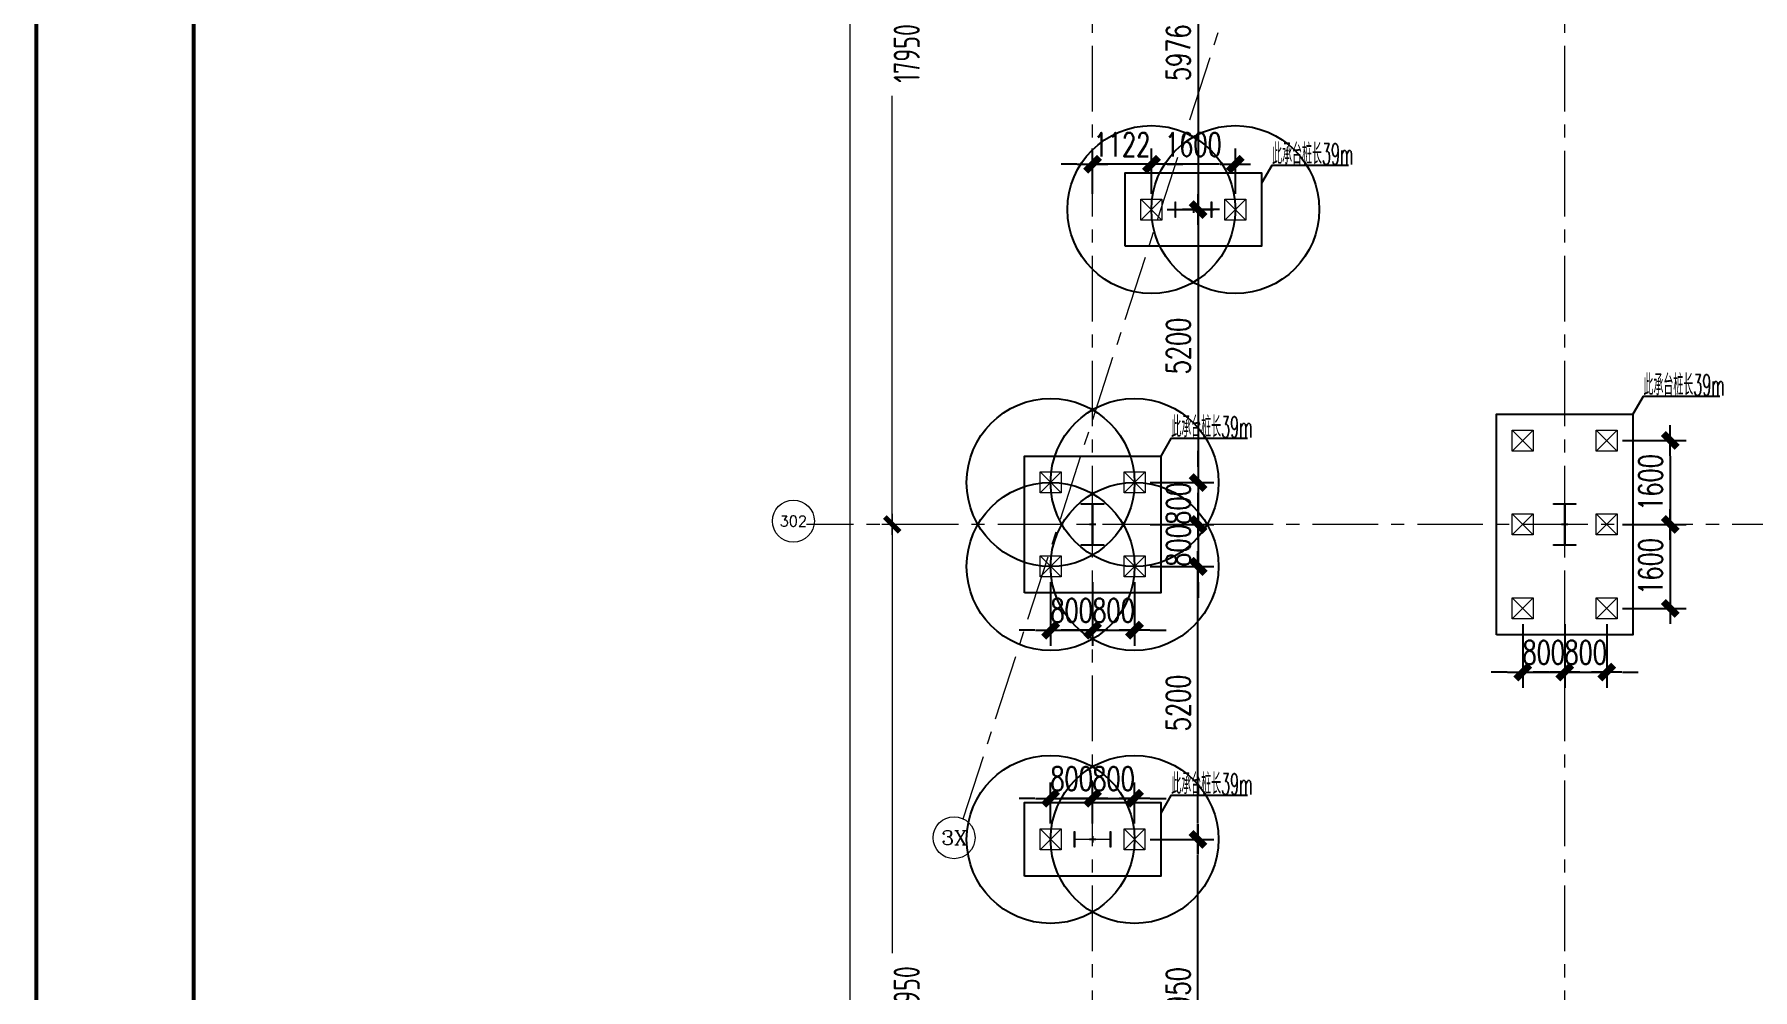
# Model space of a CAD drawing. Extents: x -1201378 to 2367219, y -619313 to 244905.
# Drawn here: x -887929 to -855176, y -246160 to -227961 of the extents above; entities that cross this region are included whole.
import ezdxf
from ezdxf.enums import TextEntityAlignment as Align

# ---------------------------------------------------------------- set-up
doc = ezdxf.new("R2010")
doc.units = 0
doc.header["$LTSCALE"] = 1000
doc.linetypes.add('CENTER', pattern=[2, 1.25, -0.25, 0.25, -0.25])
doc.layers.get('0').update_dxf_attribs({"linetype": 'CONTINUOUS'})
doc.layers.get('Defpoints').update_dxf_attribs({"linetype": 'CONTINUOUS'})
for name, color, linetype in [('0-cxFrame', 155, 'CONTINUOUS'), ('A-WINDOW', 140, 'CONTINUOUS'), ('S-BG', 131, 'CONTINUOUS'), ('S-DIMZ', 115, 'CONTINUOUS'), ('S-DOTE1', 140, 'CENTER'), ('S-HATCH1-W', 252, 'CONTINUOUS')]:
    doc.layers.add(name, color=color, linetype=linetype)
for name, color, linetype, lineweight in [('0-cxText', 131, 'CONTINUOUS', 25), ('S-axis', 111, 'CONTINUOUS', 0), ('S-col', 2, 'CONTINUOUS', 0), ('S-dote', 5, 'CENTER', 0), ('S-zhuang', 1, 'CONTINUOUS', 0)]:
    doc.layers.add(name, color=color, linetype=linetype, lineweight=lineweight)
doc.styles.add('_TCH_AXIS', font='COMPLEX', dxfattribs={"bigfont": 'GBCBIG'})
doc.styles.add('cx_tuming', font='simhei.ttf')
doc.styles.add('cx_tuqian1', font='')
doc.styles.add('SS1', font='tj-romans1.shx', dxfattribs={"width": 0.7, "bigfont": 'tj-hztxt1.shx'})
doc.styles.add('TSSD_Dimension', font='tssdeng.shx', dxfattribs={"width": 0.7, "bigfont": 'hztxt.shx'})
doc.styles.add('黑体', font='simhei.ttf', dxfattribs={"width": 0.8})
doc.styles.get('cx_tuqian1').set_extended_font_data('SimSun')
doc.dimstyles.new('S-150-ARCHI', dxfattribs={"dimscale": 150, "dimtxt": 3, "dimasz": 2, "dimexe": 2, "dimexo": 2, "dimgap": 1, "dimtad": 1, "dimdec": 0, "dimzin": 0, "dimdsep": 46, "dimtxsty": 'SS1', "dimblk1": 'TT', "dimblk2": 'TT', "dimsah": 1, "dimcen": 1, "dimclrd": 256, "dimclre": 256, "dimclrt": 256, "dimadec": 0, "dimazin": 0, "dimtfac": 1, "dimtdec": 0, "dimtix": 1, "dimtmove": 2, "dimatfit": 0, "dimldrblk": 'TT', "dimfxl": 2, "dimtolj": 1, "dimtzin": 0, "dimarcsym": 0})
doc.dimstyles.new('TSSD_200_200', dxfattribs={"dimtxt": 500, "dimasz": 200, "dimexe": 200, "dimexo": 500, "dimgap": 200, "dimtad": 1, "dimdec": 0, "dimzin": 0, "dimdsep": 46, "dimtxsty": 'TSSD_Dimension', "dimblk": 'ARCHTICK', "dimcen": 0, "dimdle": 200, "dimclrt": 7, "dimadec": 0, "dimazin": 0, "dimtfac": 1, "dimtdec": 0, "dimtix": 1, "dimtmove": 2, "dimatfit": 3, "dimfxl": 1, "dimtolj": 1, "dimtzin": 0, "dimarcsym": 0})

# ---------------------------------------------------------------- blocks, each defined once
blk = doc.blocks.new('w42343243')
at = {"layer": 'S-col'}
blk.add_lwpolyline([(-165069, 621020), (-164639, 621020), (-164639, 621002), (-164848, 621002), (-164848, 620238), (-164639, 620238), (-164639, 620220), (-165069, 620220), (-165069, 620238), (-164860, 620238), (-164860, 621002), (-165069, 621002)], close=True, dxfattribs=at)
blk = doc.blocks.new('42343')
at = {"layer": 'A-WINDOW'}
for p in [(-148000, -53750), (-139000, -53750)]:
    blk.add_blockref('w42343243', p, dxfattribs=at)
blk = doc.blocks.new('_ArchTick')
at = {"color": 0, "linetype": 'ByBlock', "const_width": 0.5}
blk.add_lwpolyline([(-0.71, -0.71), (0.71, 0.71)], dxfattribs=at)
blk = doc.blocks.new('*D518')
at = {"layer": 'Defpoints', "color": 0, "transparency": 16777216}
for p in [(-270790, -319348), (-271576, -337298), (-270790, -337298)]:
    blk.add_point(p, dxfattribs=at)
at = {"layer": 'S-axis', "color": 0, "lineweight": -2, "transparency": 16777216}
for p, q in [((-271576, -319148), (-271576, -327517)), ((-271290, -319348), (-271776, -319348)), ((-271576, -337498), (-271576, -329129)), ((-271290, -337298), (-271776, -337298))]:
    blk.add_line(p, q, dxfattribs=at)
at = {"layer": 'S-axis', "color": 0, "lineweight": -2, "transparency": 16777216, "xscale": 200, "yscale": 200, "zscale": 200}
for p, rotation in [((-271576, -319348), 90), ((-271576, -337298), 270)]:
    blk.add_blockref('_ArchTick', p, dxfattribs=dict(at, rotation=rotation))
at = {"layer": 'S-axis', "color": 7, "transparency": 16777216, "insert": (-271301, -328323), "char_height": 500, "attachment_point": 5, "rotation": 90, "style": 'TSSD_Dimension'}
blk.add_mtext('\\A1;17950', dxfattribs=at)
blk = doc.blocks.new('*D519')
at = {"layer": 'Defpoints', "color": 0, "transparency": 16777216}
for p in [(-270790, -337298), (-271576, -355248), (-270790, -355248)]:
    blk.add_point(p, dxfattribs=at)
at = {"layer": 'S-axis', "color": 0, "lineweight": -2, "transparency": 16777216}
for p, q in [((-271290, -337298), (-271776, -337298)), ((-271576, -337098), (-271576, -345467)), ((-271576, -355448), (-271576, -347079)), ((-271290, -355248), (-271776, -355248))]:
    blk.add_line(p, q, dxfattribs=at)
at = {"layer": 'S-axis', "color": 0, "lineweight": -2, "transparency": 16777216, "xscale": 200, "yscale": 200, "zscale": 200}
for p, rotation in [((-271576, -337298), 90), ((-271576, -355248), 270)]:
    blk.add_blockref('_ArchTick', p, dxfattribs=dict(at, rotation=rotation))
at = {"layer": 'S-axis', "color": 7, "transparency": 16777216, "insert": (-271301, -346273), "char_height": 500, "attachment_point": 5, "rotation": 90, "style": 'TSSD_Dimension'}
blk.add_mtext('\\A1;17950', dxfattribs=at)
blk = doc.blocks.new('*D459')
at = {"layer": 'Defpoints', "color": 0, "transparency": 16777216}
for p in [(-270890, -282748), (-272376, -355948), (-270890, -355948)]:
    blk.add_point(p, dxfattribs=at)
at = {"layer": 'S-axis', "color": 0, "lineweight": -2, "transparency": 16777216}
for p, q in [((-272376, -282548), (-272376, -318516)), ((-271390, -282748), (-272576, -282748)), ((-272376, -356148), (-272376, -320181)), ((-271390, -355948), (-272576, -355948))]:
    blk.add_line(p, q, dxfattribs=at)
at = {"layer": 'S-axis', "color": 0, "lineweight": -2, "transparency": 16777216, "xscale": 200, "yscale": 200, "zscale": 200}
for p, rotation in [((-272376, -282748), 90), ((-272376, -355948), 270)]:
    blk.add_blockref('_ArchTick', p, dxfattribs=dict(at, rotation=rotation))
at = {"layer": 'S-axis', "color": 7, "transparency": 16777216, "insert": (-272101, -319348), "char_height": 500, "attachment_point": 5, "rotation": 90, "style": 'TSSD_Dimension'}
blk.add_mtext('\\A1;73200', dxfattribs=at)
blk = doc.blocks.new('TK22.A0 L(Dragon)')
at = {"layer": '0-cxFrame', "color": 7, "const_width": 0.5}
blk.add_lwpolyline([(0, 0), (-1486, 0), (-1486, 841), (0, 841)], close=True, dxfattribs=at)
at = {"layer": '0-cxFrame', "const_width": 0.5}
blk.add_lwpolyline([(-80, 10), (-1466, 10), (-1466, 831), (-80, 831)], close=True, dxfattribs=at)
at = {"style": '黑体', "flags": 4}
blk.add_attdef('图幅', text='', height=3.3, dxfattribs=at).set_placement((-40, 3), align=Align.RIGHT)
at = {"layer": '0-cxText', "flags": 4}
for tag, height, style, p in [('建设单位', 3.5, 'cx_tuming', (-45, 240)), ('项目名称', 3.5, 'cx_tuming', (-45, 210)), ('子项名称', 3.5, 'cx_tuming', (-45, 180)), ('工程编号', 3.3, 'cx_tuqian1', (-35, 165)), ('图名1', 3.5, 'cx_tuming', (-45, 87)), ('图名2', 3.5, 'cx_tuming', (-45, 79)), ('图名3', 3.5, 'cx_tuming', (-45, 71)), ('出图日期', 3.3, 'cx_tuqian1', (-39, 60)), ('专业', 3.3, 'cx_tuqian1', (-55, 52)), ('图号', 3.3, 'cx_tuqian1', (-55, 44)), ('版次', 3.3, 'cx_tuqian1', (-20, 44))]:
    blk.add_attdef(tag, text='', height=height, dxfattribs=dict(at, style=style)).set_placement(p, align=Align.MIDDLE)
at = {"layer": 'Defpoints', "color": 6, "flags": 4}
for tag, height, style, p in [('tufu', 3.3, '黑体', (-12, 12)), ('dwfname', 4, 'cx_tuqian1', (-80, 3))]:
    blk.add_attdef(tag, text='', height=height, dxfattribs=dict(at, style=style)).set_placement(p, align=Align.RIGHT)
blk = doc.blocks.new('nt66')
at = {"layer": 'S-col'}
blk.add_lwpolyline([(-195790, 766820), (-195490, 766820), (-195490, 766808), (-195636, 766808), (-195636, 766132), (-195490, 766132), (-195490, 766120), (-195790, 766120), (-195790, 766132), (-195644, 766132), (-195644, 766808), (-195790, 766808)], close=True, dxfattribs=at)
blk = doc.blocks.new('S-ZHUANG-400')
at = {"layer": 'S-zhuang'}
for p, q in [((200, -200), (-200, 200)), ((-200, -200), (200, 200))]:
    blk.add_line(p, q, dxfattribs=at)
blk.add_lwpolyline([(-200, 200), (200, 200), (200, -200), (-200, -200)], close=True, dxfattribs=at)
blk = doc.blocks.new('CT2')
at = {"layer": 'Defpoints'}
for centre in [(-193625, -186366), (-193625, -187966)]:
    blk.add_circle(centre, 1600, dxfattribs=at)
at = {"layer": 'S-DOTE1', "ltscale": 0.25}
for p, q in [((-193565, -187166), (-193685, -187166)), ((-193625, -187226), (-193625, -187106))]:
    blk.add_line(p, q, dxfattribs=at)
at = {"layer": 'S-HATCH1-W'}
blk.add_lwpolyline([(-194325, -185866), (-192925, -185866), (-192925, -188466), (-194325, -188466)], close=True, dxfattribs=at)
at = {"layer": 'S-zhuang'}
for p in [(-193625, -186366), (-193625, -187966)]:
    blk.add_blockref('S-ZHUANG-400', p, dxfattribs=at)
blk = doc.blocks.new('CT6')
at = {"layer": 'S-DOTE1', "ltscale": 0.25}
for p, q in [((-233268, -322505), (-233388, -322505)), ((-233328, -322445), (-233328, -322565))]:
    blk.add_line(p, q, dxfattribs=at)
at = {"layer": 'S-HATCH1-W'}
blk.add_lwpolyline([(-234628, -324605), (-234628, -320405), (-232028, -320405), (-232028, -324605)], close=True, dxfattribs=at)
at = {"layer": 'S-zhuang', "rotation": 90.00000000000001}
for p in [(-234128, -320905), (-232528, -320905), (-234128, -322505), (-232528, -322505), (-234128, -324105), (-232528, -324105)]:
    blk.add_blockref('S-ZHUANG-400', p, dxfattribs=at)
blk = doc.blocks.new('CT4')
at = {"layer": 'Defpoints'}
for centre in [(-100831, -168442), (-99231, -168442), (-100831, -170042), (-99231, -170042)]:
    blk.add_circle(centre, 1600, dxfattribs=at)
at = {"layer": 'S-DOTE1', "ltscale": 0.25}
for p, q in [((-99971, -169242), (-100091, -169242)), ((-100031, -169182), (-100031, -169302))]:
    blk.add_line(p, q, dxfattribs=at)
at = {"layer": 'S-HATCH1-W'}
blk.add_lwpolyline([(-101331, -170542), (-101331, -167942), (-98731, -167942), (-98731, -170542)], close=True, dxfattribs=at)
at = {"layer": 'S-zhuang', "rotation": 90.00000000000001}
for p in [(-100831, -168442), (-99231, -168442), (-100831, -170042), (-99231, -170042)]:
    blk.add_blockref('S-ZHUANG-400', p, dxfattribs=at)
blk = doc.blocks.new('TT')
blk.add_line((-0.97, 0), (0.97, 0))
at = {"const_width": 0.45}
blk.add_lwpolyline([(-0.44, -0.44), (0.44, 0.44)], dxfattribs=at)
blk = doc.blocks.new('*D848')
at = {"layer": 'Defpoints', "color": 0, "transparency": 16777216}
for p in [(-859558, -238898), (-858758, -238898), (-858758, -240111)]:
    blk.add_point(p, dxfattribs=at)
at = {"layer": 'S-DIMZ', "lineweight": -2, "transparency": 16777216}
for p, q in [((-859558, -239198), (-859558, -240411)), ((-858758, -239198), (-858758, -240411)), ((-859858, -240111), (-860158, -240111)), ((-859558, -240111), (-858758, -240111)), ((-858458, -240111), (-858158, -240111))]:
    blk.add_line(p, q, dxfattribs=at)
at = {"layer": 'S-DIMZ', "lineweight": -2, "transparency": 16777216, "xscale": 300, "yscale": 300, "zscale": 300}
blk.add_blockref('TT', (-859558, -240111), dxfattribs=at)
at = {"layer": 'S-DIMZ', "lineweight": -2, "transparency": 16777216, "xscale": 300, "yscale": 300, "zscale": 300, "rotation": 180}
blk.add_blockref('TT', (-858758, -240111), dxfattribs=at)
at = {"layer": 'S-DIMZ', "transparency": 16777216, "insert": (-859158, -239736), "char_height": 450, "attachment_point": 5, "style": 'SS1'}
blk.add_mtext('\\A1;800', dxfattribs=at)
blk = doc.blocks.new('*D849')
at = {"layer": 'Defpoints', "color": 0, "transparency": 16777216}
for p in [(-858758, -238898), (-857958, -238898), (-857958, -240111)]:
    blk.add_point(p, dxfattribs=at)
at = {"layer": 'S-DIMZ', "lineweight": -2, "transparency": 16777216}
for p, q in [((-858758, -239198), (-858758, -240411)), ((-857958, -239198), (-857958, -240411)), ((-859058, -240111), (-859358, -240111)), ((-858758, -240111), (-857958, -240111)), ((-857658, -240111), (-857358, -240111))]:
    blk.add_line(p, q, dxfattribs=at)
at = {"layer": 'S-DIMZ', "lineweight": -2, "transparency": 16777216, "xscale": 300, "yscale": 300, "zscale": 300}
blk.add_blockref('TT', (-858758, -240111), dxfattribs=at)
at = {"layer": 'S-DIMZ', "lineweight": -2, "transparency": 16777216, "xscale": 300, "yscale": 300, "zscale": 300, "rotation": 180}
blk.add_blockref('TT', (-857958, -240111), dxfattribs=at)
at = {"layer": 'S-DIMZ', "transparency": 16777216, "insert": (-858358, -239736), "char_height": 450, "attachment_point": 5, "style": 'SS1'}
blk.add_mtext('\\A1;800', dxfattribs=at)
blk = doc.blocks.new('*D850')
at = {"layer": 'Defpoints', "color": 0, "transparency": 16777216}
for p in [(-857958, -235698), (-857958, -237298), (-856746, -237298)]:
    blk.add_point(p, dxfattribs=at)
at = {"layer": 'S-DIMZ', "lineweight": -2, "transparency": 16777216}
for p, q in [((-857658, -235698), (-856446, -235698)), ((-856746, -235998), (-856746, -236998)), ((-857658, -237298), (-856446, -237298))]:
    blk.add_line(p, q, dxfattribs=at)
at = {"layer": 'S-DIMZ', "lineweight": -2, "transparency": 16777216, "xscale": 300, "yscale": 300, "zscale": 300}
for p, rotation in [((-856746, -235698), 90), ((-856746, -237298), 270)]:
    blk.add_blockref('TT', p, dxfattribs=dict(at, rotation=rotation))
at = {"layer": 'S-DIMZ', "transparency": 16777216, "insert": (-857121, -236498), "char_height": 450, "attachment_point": 5, "rotation": 90, "style": 'SS1'}
blk.add_mtext('\\A1;1600', dxfattribs=at)
blk = doc.blocks.new('*D851')
at = {"layer": 'Defpoints', "color": 0, "transparency": 16777216}
for p in [(-857958, -237298), (-857958, -238898), (-856746, -238898)]:
    blk.add_point(p, dxfattribs=at)
at = {"layer": 'S-DIMZ', "lineweight": -2, "transparency": 16777216}
for p, q in [((-857658, -237298), (-856446, -237298)), ((-856746, -237598), (-856746, -238598)), ((-857658, -238898), (-856446, -238898))]:
    blk.add_line(p, q, dxfattribs=at)
at = {"layer": 'S-DIMZ', "lineweight": -2, "transparency": 16777216, "xscale": 300, "yscale": 300, "zscale": 300}
for p, rotation in [((-856746, -237298), 90), ((-856746, -238898), 270)]:
    blk.add_blockref('TT', p, dxfattribs=dict(at, rotation=rotation))
at = {"layer": 'S-DIMZ', "transparency": 16777216, "insert": (-857121, -238098), "char_height": 450, "attachment_point": 5, "rotation": 90, "style": 'SS1'}
blk.add_mtext('\\A1;1600', dxfattribs=at)
blk = doc.blocks.new('*D858')
at = {"layer": 'Defpoints', "color": 0, "transparency": 16777216}
for p in [(-868558, -238098), (-867758, -238098), (-867758, -239311)]:
    blk.add_point(p, dxfattribs=at)
at = {"layer": 'S-DIMZ', "lineweight": -2, "transparency": 16777216}
for p, q in [((-868558, -238398), (-868558, -239611)), ((-867758, -238398), (-867758, -239611)), ((-868858, -239311), (-869158, -239311)), ((-868558, -239311), (-867758, -239311)), ((-867458, -239311), (-867158, -239311))]:
    blk.add_line(p, q, dxfattribs=at)
at = {"layer": 'S-DIMZ', "lineweight": -2, "transparency": 16777216, "xscale": 300, "yscale": 300, "zscale": 300}
blk.add_blockref('TT', (-868558, -239311), dxfattribs=at)
at = {"layer": 'S-DIMZ', "lineweight": -2, "transparency": 16777216, "xscale": 300, "yscale": 300, "zscale": 300, "rotation": 180}
blk.add_blockref('TT', (-867758, -239311), dxfattribs=at)
at = {"layer": 'S-DIMZ', "transparency": 16777216, "insert": (-868158, -238936), "char_height": 450, "attachment_point": 5, "style": 'SS1'}
blk.add_mtext('\\A1;800', dxfattribs=at)
blk = doc.blocks.new('*D859')
at = {"layer": 'Defpoints', "color": 0, "transparency": 16777216}
for p in [(-867758, -238098), (-866958, -238098), (-866958, -239311)]:
    blk.add_point(p, dxfattribs=at)
at = {"layer": 'S-DIMZ', "lineweight": -2, "transparency": 16777216}
for p, q in [((-867758, -238398), (-867758, -239611)), ((-866958, -238398), (-866958, -239611)), ((-868058, -239311), (-868358, -239311)), ((-867758, -239311), (-866958, -239311)), ((-866658, -239311), (-866358, -239311))]:
    blk.add_line(p, q, dxfattribs=at)
at = {"layer": 'S-DIMZ', "lineweight": -2, "transparency": 16777216, "xscale": 300, "yscale": 300, "zscale": 300}
blk.add_blockref('TT', (-867758, -239311), dxfattribs=at)
at = {"layer": 'S-DIMZ', "lineweight": -2, "transparency": 16777216, "xscale": 300, "yscale": 300, "zscale": 300, "rotation": 180}
blk.add_blockref('TT', (-866958, -239311), dxfattribs=at)
at = {"layer": 'S-DIMZ', "transparency": 16777216, "insert": (-867358, -238936), "char_height": 450, "attachment_point": 5, "style": 'SS1'}
blk.add_mtext('\\A1;800', dxfattribs=at)
blk = doc.blocks.new('*D860')
at = {"layer": 'Defpoints', "color": 0, "transparency": 16777216}
for p in [(-866958, -236498), (-866958, -237298), (-865746, -237298)]:
    blk.add_point(p, dxfattribs=at)
at = {"layer": 'S-DIMZ', "lineweight": -2, "transparency": 16777216}
for p, q in [((-865746, -236198), (-865746, -235898)), ((-866658, -236498), (-865446, -236498)), ((-865746, -236498), (-865746, -237298)), ((-866658, -237298), (-865446, -237298)), ((-865746, -237598), (-865746, -237898))]:
    blk.add_line(p, q, dxfattribs=at)
at = {"layer": 'S-DIMZ', "lineweight": -2, "transparency": 16777216, "xscale": 300, "yscale": 300, "zscale": 300}
for p, rotation in [((-865746, -236498), 270), ((-865746, -237298), 90)]:
    blk.add_blockref('TT', p, dxfattribs=dict(at, rotation=rotation))
at = {"layer": 'S-DIMZ', "transparency": 16777216, "insert": (-866121, -236898), "char_height": 450, "attachment_point": 5, "rotation": 90, "style": 'SS1'}
blk.add_mtext('\\A1;800', dxfattribs=at)
blk = doc.blocks.new('*D861')
at = {"layer": 'Defpoints', "color": 0, "transparency": 16777216}
for p in [(-866958, -237298), (-866958, -238098), (-865746, -238098)]:
    blk.add_point(p, dxfattribs=at)
at = {"layer": 'S-DIMZ', "lineweight": -2, "transparency": 16777216}
for p, q in [((-865746, -236998), (-865746, -236698)), ((-866658, -237298), (-865446, -237298)), ((-865746, -237298), (-865746, -238098)), ((-866658, -238098), (-865446, -238098)), ((-865746, -238398), (-865746, -238698))]:
    blk.add_line(p, q, dxfattribs=at)
at = {"layer": 'S-DIMZ', "lineweight": -2, "transparency": 16777216, "xscale": 300, "yscale": 300, "zscale": 300}
for p, rotation in [((-865746, -237298), 270), ((-865746, -238098), 90)]:
    blk.add_blockref('TT', p, dxfattribs=dict(at, rotation=rotation))
at = {"layer": 'S-DIMZ', "transparency": 16777216, "insert": (-866121, -237698), "char_height": 450, "attachment_point": 5, "rotation": 90, "style": 'SS1'}
blk.add_mtext('\\A1;800', dxfattribs=at)
blk = doc.blocks.new('*D890')
at = {"layer": 'Defpoints', "color": 0, "transparency": 16777216}
for p in [(-867758, -242516), (-868558, -243298), (-867758, -243298)]:
    blk.add_point(p, dxfattribs=at)
at = {"layer": 'S-DIMZ', "lineweight": -2, "transparency": 16777216}
for p, q in [((-868558, -242998), (-868558, -242216)), ((-867758, -242998), (-867758, -242216)), ((-868858, -242516), (-869158, -242516)), ((-868558, -242516), (-867758, -242516)), ((-867458, -242516), (-867158, -242516))]:
    blk.add_line(p, q, dxfattribs=at)
at = {"layer": 'S-DIMZ', "lineweight": -2, "transparency": 16777216, "xscale": 300, "yscale": 300, "zscale": 300}
blk.add_blockref('TT', (-868558, -242516), dxfattribs=at)
at = {"layer": 'S-DIMZ', "lineweight": -2, "transparency": 16777216, "xscale": 300, "yscale": 300, "zscale": 300, "rotation": 180}
blk.add_blockref('TT', (-867758, -242516), dxfattribs=at)
at = {"layer": 'S-DIMZ', "transparency": 16777216, "insert": (-868158, -242141), "char_height": 450, "attachment_point": 5, "style": 'SS1'}
blk.add_mtext('\\A1;800', dxfattribs=at)
blk = doc.blocks.new('*D891')
at = {"layer": 'Defpoints', "color": 0, "transparency": 16777216}
for p in [(-866958, -242516), (-867758, -243298), (-866958, -243298)]:
    blk.add_point(p, dxfattribs=at)
at = {"layer": 'S-DIMZ', "lineweight": -2, "transparency": 16777216}
for p, q in [((-867758, -242998), (-867758, -242216)), ((-866958, -242998), (-866958, -242216)), ((-868058, -242516), (-868358, -242516)), ((-867758, -242516), (-866958, -242516)), ((-866658, -242516), (-866358, -242516))]:
    blk.add_line(p, q, dxfattribs=at)
at = {"layer": 'S-DIMZ', "lineweight": -2, "transparency": 16777216, "xscale": 300, "yscale": 300, "zscale": 300}
blk.add_blockref('TT', (-867758, -242516), dxfattribs=at)
at = {"layer": 'S-DIMZ', "lineweight": -2, "transparency": 16777216, "xscale": 300, "yscale": 300, "zscale": 300, "rotation": 180}
blk.add_blockref('TT', (-866958, -242516), dxfattribs=at)
at = {"layer": 'S-DIMZ', "transparency": 16777216, "insert": (-867358, -242141), "char_height": 450, "attachment_point": 5, "style": 'SS1'}
blk.add_mtext('\\A1;800', dxfattribs=at)
blk = doc.blocks.new('*D892')
at = {"layer": 'Defpoints', "color": 0, "transparency": 16777216}
for p in [(-866636, -230435), (-866636, -231298), (-865036, -231298)]:
    blk.add_point(p, dxfattribs=at)
at = {"layer": 'S-DIMZ', "lineweight": -2, "transparency": 16777216}
for p, q in [((-866636, -230998), (-866636, -230135)), ((-865036, -230998), (-865036, -230135)), ((-865336, -230435), (-866336, -230435))]:
    blk.add_line(p, q, dxfattribs=at)
at = {"layer": 'S-DIMZ', "lineweight": -2, "transparency": 16777216, "xscale": 300, "yscale": 300, "zscale": 300, "rotation": 180}
blk.add_blockref('TT', (-866636, -230435), dxfattribs=at)
at = {"layer": 'S-DIMZ', "lineweight": -2, "transparency": 16777216, "xscale": 300, "yscale": 300, "zscale": 300}
blk.add_blockref('TT', (-865036, -230435), dxfattribs=at)
at = {"layer": 'S-DIMZ', "transparency": 16777216, "insert": (-865836, -230060), "char_height": 450, "attachment_point": 5, "style": 'SS1'}
blk.add_mtext('\\A1;1600', dxfattribs=at)
blk = doc.blocks.new('*D893')
at = {"layer": 'Defpoints', "color": 0, "transparency": 16777216}
for p in [(-867758, -230435), (-867758, -231298), (-866636, -231298)]:
    blk.add_point(p, dxfattribs=at)
at = {"layer": 'S-DIMZ', "lineweight": -2, "transparency": 16777216}
for p, q in [((-867758, -230998), (-867758, -230135)), ((-866636, -230998), (-866636, -230135)), ((-868058, -230435), (-868358, -230435)), ((-866636, -230435), (-867758, -230435)), ((-866336, -230435), (-866036, -230435))]:
    blk.add_line(p, q, dxfattribs=at)
at = {"layer": 'S-DIMZ', "lineweight": -2, "transparency": 16777216, "xscale": 300, "yscale": 300, "zscale": 300}
blk.add_blockref('TT', (-867758, -230435), dxfattribs=at)
at = {"layer": 'S-DIMZ', "lineweight": -2, "transparency": 16777216, "xscale": 300, "yscale": 300, "zscale": 300, "rotation": 180}
blk.add_blockref('TT', (-866636, -230435), dxfattribs=at)
at = {"layer": 'S-DIMZ', "transparency": 16777216, "insert": (-867197, -230060), "char_height": 450, "attachment_point": 5, "style": 'SS1'}
blk.add_mtext('\\A1;1122', dxfattribs=at)
blk = doc.blocks.new('*D904')
at = {"layer": 'Defpoints', "color": 0, "transparency": 16777216}
for p in [(-866958, -243298), (-865749, -243298), (-866958, -249248)]:
    blk.add_point(p, dxfattribs=at)
at = {"layer": 'S-DIMZ', "lineweight": -2, "transparency": 16777216}
for p, q in [((-866658, -243298), (-865449, -243298)), ((-865749, -248948), (-865749, -243598)), ((-866658, -249248), (-865449, -249248))]:
    blk.add_line(p, q, dxfattribs=at)
at = {"layer": 'S-DIMZ', "lineweight": -2, "transparency": 16777216, "xscale": 300, "yscale": 300, "zscale": 300}
for p, rotation in [((-865749, -243298), 90), ((-865749, -249248), 270)]:
    blk.add_blockref('TT', p, dxfattribs=dict(at, rotation=rotation))
at = {"layer": 'S-DIMZ', "transparency": 16777216, "insert": (-866124, -246273), "char_height": 450, "attachment_point": 5, "rotation": 90, "style": 'SS1'}
blk.add_mtext('\\A1;5950', dxfattribs=at)
blk = doc.blocks.new('*D905')
at = {"layer": 'Defpoints', "color": 0, "transparency": 16777216}
for p in [(-866958, -238098), (-865749, -238098), (-866958, -243298)]:
    blk.add_point(p, dxfattribs=at)
at = {"layer": 'S-DIMZ', "lineweight": -2, "transparency": 16777216}
for p, q in [((-866658, -238098), (-865449, -238098)), ((-865749, -242998), (-865749, -238398)), ((-866658, -243298), (-865449, -243298))]:
    blk.add_line(p, q, dxfattribs=at)
at = {"layer": 'S-DIMZ', "lineweight": -2, "transparency": 16777216, "xscale": 300, "yscale": 300, "zscale": 300}
for p, rotation in [((-865749, -238098), 90), ((-865749, -243298), 270)]:
    blk.add_blockref('TT', p, dxfattribs=dict(at, rotation=rotation))
at = {"layer": 'S-DIMZ', "transparency": 16777216, "insert": (-866124, -240698), "char_height": 450, "attachment_point": 5, "rotation": 90, "style": 'SS1'}
blk.add_mtext('\\A1;5200', dxfattribs=at)
blk = doc.blocks.new('*D906')
at = {"layer": 'Defpoints', "color": 0, "transparency": 16777216}
for p in [(-866636, -231298), (-866636, -236498), (-865746, -236498)]:
    blk.add_point(p, dxfattribs=at)
at = {"layer": 'S-DIMZ', "lineweight": -2, "transparency": 16777216}
for p, q in [((-866336, -231298), (-865446, -231298)), ((-865746, -231598), (-865746, -236198)), ((-866336, -236498), (-865446, -236498))]:
    blk.add_line(p, q, dxfattribs=at)
at = {"layer": 'S-DIMZ', "lineweight": -2, "transparency": 16777216, "xscale": 300, "yscale": 300, "zscale": 300}
for p, rotation in [((-865746, -231298), 90), ((-865746, -236498), 270)]:
    blk.add_blockref('TT', p, dxfattribs=dict(at, rotation=rotation))
at = {"layer": 'S-DIMZ', "transparency": 16777216, "insert": (-866121, -233898), "char_height": 450, "attachment_point": 5, "rotation": 90, "style": 'SS1'}
blk.add_mtext('\\A1;5200', dxfattribs=at)
blk = doc.blocks.new('*D907')
at = {"layer": 'Defpoints', "color": 0, "transparency": 16777216}
for p in [(-864722, -225322), (-865746, -231298), (-865036, -231298)]:
    blk.add_point(p, dxfattribs=at)
at = {"layer": 'S-DIMZ', "lineweight": -2, "transparency": 16777216}
for p, q in [((-865022, -225322), (-866046, -225322)), ((-865746, -225622), (-865746, -230998)), ((-865336, -231298), (-866046, -231298))]:
    blk.add_line(p, q, dxfattribs=at)
at = {"layer": 'S-DIMZ', "lineweight": -2, "transparency": 16777216, "xscale": 300, "yscale": 300, "zscale": 300}
for p, rotation in [((-865746, -225322), 90), ((-865746, -231298), 270)]:
    blk.add_blockref('TT', p, dxfattribs=dict(at, rotation=rotation))
at = {"layer": 'S-DIMZ', "transparency": 16777216, "insert": (-866121, -228310), "char_height": 450, "attachment_point": 5, "rotation": 90, "style": 'SS1'}
blk.add_mtext('\\A1;5976', dxfattribs=at)
blk = doc.blocks.new('3#轴网')
at = {"layer": 'S-axis'}
for centre in [(-273461.5, -337233.9), (-270397.6, -343266.6)]:
    blk.add_circle(centre, 400, dxfattribs=at)
at = {"layer": 'S-dote'}
for p, q in [((-267758.5, -363428.2), (-267758.5, -277213.2)), ((-258758.5, -363428.2), (-258758.5, -277944.2)), ((-78316.2, -337298.2), (-273210.6, -337298.2))]:
    blk.add_line(p, q, dxfattribs=at)
blk.add_lwpolyline([(-270224.1, -342906.2), (-249758.5, -279830.8)], dxfattribs=at)
at = {"layer": 'S-axis', "style": '_TCH_AXIS'}
for s, height, p, p2 in [('302', 206.28, (-273721.8, -337337), (-273201.2, -337337)), ('3X', 276.42, (-270641.1, -343404.8), (-270154.1, -343404.8))]:
    blk.add_text(s, height=height, dxfattribs=at).set_placement(p, p2, align=Align.FIT)
at = {"layer": 'S-axis'}
for base, p1, p2, picture, middle in [((-272376.4, -355948.2), (-270890, -282748.2), (-270890, -355948.2), '*D459', (-272101.4, -319348.2)), ((-271576.4, -337298.2), (-270790, -319348.2), (-270790, -337298.2), '*D518', (-271301.4, -328323.2)), ((-271576.4, -355248.2), (-270790, -337298.2), (-270790, -355248.2), '*D519', (-271301.4, -346273.2))]:
    dim = blk.add_linear_dim(base=base, p1=p1, p2=p2, angle=270, dimstyle='TSSD_200_200', dxfattribs=at)
    dim.commit()
    dim.dimension.update_dxf_attribs({"geometry": picture, "text_midpoint": middle, "dimtype": 161})

msp = doc.modelspace()

# ---------------------------------------------------------------- linework, layer by layer
at = {"layer": 'S-BG'}
for points in [[(-862881.9, -230461.3), (-864342.1, -230461.3), (-864536.5, -230798.2)], [(-855803.9, -234861.3), (-857264.1, -234861.3), (-857458.5, -235198.2)], [(-864803.9, -235661.3), (-866264.1, -235661.3), (-866458.5, -235998.2)], [(-864803.9, -242461.3), (-866264.1, -242461.3), (-866458.5, -242798.2)]]:
    msp.add_lwpolyline(points, dxfattribs=at)

# ---------------------------------------------------------------- block references
at = {"layer": '0-cxFrame', "xscale": 150, "yscale": 150, "zscale": 150}
msp.add_blockref('TK22.A0 L(Dragon)', (-664991.7, -296102.2), dxfattribs=at)
at = {"layer": 'S-axis'}
msp.add_blockref('3#轴网', (-600000, 100000), dxfattribs=at)
at = {"layer": 'S-col'}
msp.add_blockref('42343', (-554904.3, -804168.2), dxfattribs=at)
at = {"layer": 'S-col', "rotation": 90}
for p in [(-99366.5, -35658.2), (-101288.5, -47658.2)]:
    msp.add_blockref('nt66', p, dxfattribs=at)
at = {"layer": 'S-zhuang', "rotation": 90}
for p in [(-1053002.7, -37673.4), (-1054924.7, -49673.4)]:
    msp.add_blockref('CT2', p, dxfattribs=at)
at = {"layer": 'S-zhuang'}
for name, p in [('CT4', (-767727.3, -68056.2)), ('CT6', (-625430.1, 85206.5))]:
    msp.add_blockref(name, p, dxfattribs=at)

# ---------------------------------------------------------------- texts
at = {"layer": 'S-BG', "style": 'SS1', "width": 0.5}
for p in [(-864335.8, -230240.9), (-857257.8, -234640.9), (-866257.8, -235440.9), (-866257.8, -242240.9)]:
    msp.add_text('此承台桩长39m', height=400, dxfattribs=at).set_placement(p, align=Align.MIDDLE_LEFT)

# ---------------------------------------------------------------- dimensions: what is measured, and where the dimension line sits
at = {"layer": 'S-DIMZ'}
for base, p1, p2, picture, middle in [((-865746, -231298.2), (-864722.1, -225322), (-865036.5, -231298.2), '*D907', (-866121, -228310.1)), ((-865746, -236498.2), (-866636.5, -231298.2), (-866636.5, -236498.2), '*D906', (-866121, -233898.2)), ((-865748.9, -238098.2), (-866958.5, -243298.2), (-866958.4, -238098.2), '*D905', (-866123.9, -240698.2)), ((-865748.9, -243298.2), (-866958.5, -249248.2), (-866958.5, -243298.2), '*D904', (-866123.9, -246273.2))]:
    dim = msp.add_linear_dim(base=base, p1=p1, p2=p2, angle=90, dimstyle='S-150-ARCHI', dxfattribs=at)
    dim.commit()
    dim.dimension.update_dxf_attribs({"geometry": picture, "text_midpoint": middle})
for base, p1, p2, picture, middle in [((-867758.5, -230434.9), (-866636.5, -231298.2), (-867758.5, -231298.2), '*D893', (-867197.5, -230059.9)), ((-866636.5, -230434.9), (-865036.5, -231298.2), (-866636.5, -231298.2), '*D892', (-865836.5, -230059.9)), ((-867758.5, -242516.3), (-868558.5, -243298.2), (-867758.5, -243298.2), '*D890', (-868158.5, -242141.3)), ((-866958.5, -242516.3), (-867758.5, -243298.2), (-866958.5, -243298.2), '*D891', (-867358.5, -242141.3))]:
    dim = msp.add_linear_dim(base=base, p1=p1, p2=p2, dimstyle='S-150-ARCHI', dxfattribs=at)
    dim.commit()
    dim.dimension.update_dxf_attribs({"geometry": picture, "text_midpoint": middle})
for base, p1, p2, picture, middle in [((-856746, -237298.1), (-857958.4, -235698.2), (-857958.4, -237298.1), '*D850', (-857121, -236498.2)), ((-865746, -237298.1), (-866958.4, -236498.2), (-866958.4, -237298.1), '*D860', (-866121, -236898.2)), ((-865746, -238098.2), (-866958.4, -237298.1), (-866958.4, -238098.2), '*D861', (-866121, -237698.2)), ((-856746, -238898.2), (-857958.4, -237298.1), (-857958.4, -238898.2), '*D851', (-857121, -238098.2))]:
    dim = msp.add_linear_dim(base=base, p1=p1, p2=p2, angle=270, dimstyle='S-150-ARCHI', override={"dimexo": 2}, dxfattribs=at)
    dim.commit()
    dim.dimension.update_dxf_attribs({"geometry": picture, "text_midpoint": middle})
for base, p1, p2, picture, middle in [((-867758.5, -239310.6), (-868558.4, -238098.2), (-867758.5, -238098.2), '*D858', (-868158.4, -238935.6)), ((-866958.4, -239310.6), (-867758.5, -238098.2), (-866958.4, -238098.2), '*D859', (-867358.4, -238935.6)), ((-858758.5, -240110.6), (-859558.4, -238898.2), (-858758.5, -238898.2), '*D848', (-859158.4, -239735.6)), ((-857958.4, -240110.6), (-858758.5, -238898.2), (-857958.4, -238898.2), '*D849', (-858358.4, -239735.6))]:
    dim = msp.add_linear_dim(base=base, p1=p1, p2=p2, dimstyle='S-150-ARCHI', override={"dimexo": 2}, dxfattribs=at)
    dim.commit()
    dim.dimension.update_dxf_attribs({"geometry": picture, "text_midpoint": middle})

doc.saveas('drawing.dxf')
